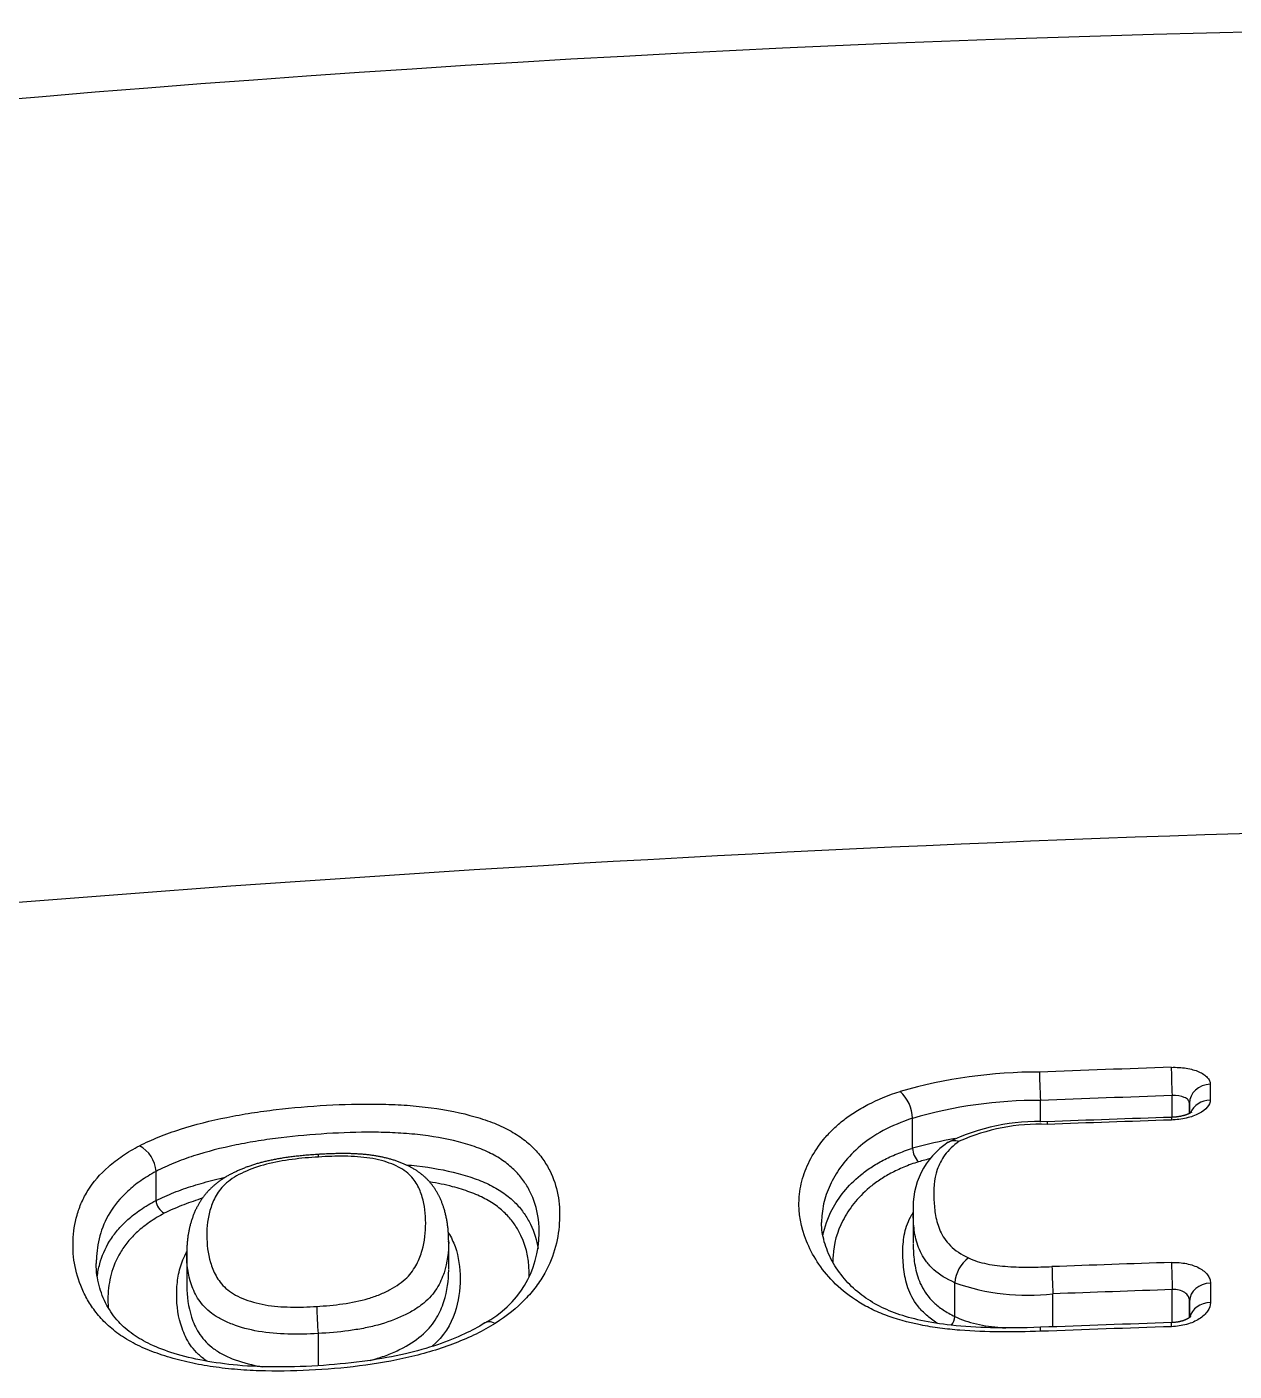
# Model space of a CAD drawing. Header units: millimetres. Extents: x 976 to 9349, y -1578 to 2211.
# Drawn here: x 2936.895 to 2937.453, y 987.063 to 987.685 of the extents above; entities that cross this region are included whole.
import ezdxf

# ---------------------------------------------------------------- set-up
doc = ezdxf.new("R2010")
doc.units = ezdxf.units.MM
doc.layers.add('Wbudowane', color=175, linetype='Continuous')

# ---------------------------------------------------------------- blocks, each defined once
blk = doc.blocks.new('Z$W@#21058')
for p, q in [((19.39508, 143.31464), (19.39509, 143.30731)), ((19.3165, 143.29715), (19.3165, 143.30717)), ((19.37743, 143.29932), (19.37743, 143.30934)), ((19.38543, 143.3058), (19.38543, 143.30108)), ((19.38544, 143.30108), (19.38543, 143.3058)), ((19.25733, 143.29885), (19.25733, 143.29887)), ((19.25733, 143.28498), (19.25733, 143.29885)), ((19.25733, 143.28497), (19.25733, 143.28498)), ((18.90739, 143.2743), (18.90739, 143.27428)), ((18.90739, 143.26083), (18.90739, 143.27428)), ((18.90739, 143.26082), (18.90739, 143.26083)), ((19.25764, 143.25539), (19.25764, 143.2411)), ((19.04277, 143.22894), (19.04277, 143.24178)), ((18.92158, 143.23624), (18.92158, 143.22156)), ((19.27693, 143.22277), (19.27693, 143.22279)), ((19.27693, 143.20721), (19.27693, 143.22277)), ((19.37752, 143.20434), (19.37752, 143.21959)), ((19.39518, 143.2226), (19.39519, 143.21366)), ((19.32227, 143.20239), (19.32227, 143.21766)), ((19.38553, 143.21431), (19.38553, 143.20672)), ((19.38554, 143.20673), (19.38553, 143.21431)), ((19.27693, 143.2072), (19.27693, 143.20721)), ((18.98236, 143.19928), (18.98236, 143.1844))]:
    blk.add_line(p, q)
for centre, radius, start, end in [((19.62335, 134.6477), 9.15614, 88.519276, 108.162448), ((19.78609, 131.71162), 11.725, 89.638845, 99.720501), ((19.31562, 143.08748), 0.23279, 89.88638, 105.93763), ((19.85213, 129.11542), 14.21497, 91.915233, 92.161136), ((19.23901, 143.29809), 0.01834, 2.44515, 46.20136), ((19.31569, 143.09843), 0.20874, 89.77684, 106.23535), ((19.85229, 129.12151), 14.19578, 91.916942, 92.162987), ((19.82046, 129.89883), 13.40781, 91.894888, 92.140754), ((19.31532, 143.20257), 0.09481, 87.40413, 115.86525), ((19.3159, 143.20588), 0.09024, 87.66019, 114.1614), ((19.8537, 128.94273), 14.36325, 91.901584, 92.131111), ((19.31561, 143.07581), 0.21713, 100.22405, 105.56834), ((19.29385, 143.25755), 0.03627, 123.61576, 183.43006), ((18.8926, 143.27316), 0.01484, 4.40653, 61.23445), ((19.26666, 143.28544), 0.00934, 182.93183, 225.76422), ((19.31565, 143.08139), 0.20502, 104.06829, 105.70762), ((18.91489, 143.26147), 0.00753, 184.93582, 240.76377), ((19.03721, 143.2461), 0.04747, 297.99423, 359.57629), ((19.29233, 143.22176), 0.01544, 125.82367, 176.16822), ((19.85652, 128.73955), 14.50055, 91.894427, 92.113056), ((19.31061, 143.31788), 0.1009, 250.50102, 276.63574), ((19.85651, 128.73468), 14.49283, 91.893945, 92.112526), ((19.25837, 143.22027), 0.2768, 181.74612, 184.34819), ((19.26919, 143.20777), 0.00777, 323.31053, 355.83052), ((19.8582, 128.74153), 14.46892, 91.905132, 92.145463), ((19.83656, 129.34391), 13.86802, 91.898129, 92.148858)]:
    blk.add_arc(centre, radius, start, end)
for centre, major_axis, ratio, start_param, end_param in [((19.3165, 143.3114), (0.00038, -0.00999), 0.016997, 3.619211, 5.148412), ((19.37742, 143.31357), (0.00033, -0.00999), 0.014996, 3.619692, 5.14848), ((19.39543, 143.3058), (-0.01, -0.00001), 0.88407, 4.746456, 6.282127), ((19.39544, 143.29851), (-0.01, -0.00001), 0.880721, 4.746378, 5.950427), ((19.37745, 143.28931), (0.00033, -0.00999), 0.014881, 3.141531, 3.643405), ((19.31999, 143.28729), (0.00037, -0.00999), 0.01675, 3.141719, 3.643061), ((19.37752, 143.22382), (-0.00033, 0.00999), 0.014809, 0.580172, 2.006894), ((19.32226, 143.22189), (-0.00037, 0.00999), 0.016586, 0.580201, 2.006834), ((19.39553, 143.21432), (-0.01, -0.00001), 0.8286, 4.745972, 6.282302), ((19.39554, 143.20545), (-0.01, -0.00001), 0.821603, 4.745971, 6.110595)]:
    blk.add_ellipse(centre, major_axis=major_axis, ratio=ratio, start_param=start_param, end_param=end_param)
for points, knots in [([(19.37706, 143.32244), (19.37944, 143.32252), (19.38181, 143.32238), (19.38614, 143.32169), (19.38815, 143.32113), (19.39064, 143.32005), (19.3914, 143.31964), (19.39271, 143.31877), (19.39326, 143.31831), (19.39416, 143.31732), (19.39451, 143.3168), (19.39496, 143.31574), (19.39508, 143.3152), (19.39508, 143.31464)], [0, 0, 0, 0, 0.25, 0.25, 0.5, 0.5, 0.625, 0.625, 0.75, 0.75, 0.875, 0.875, 1, 1, 1, 1]), ([(18.89974, 143.28617), (18.9026, 143.28762), (18.90562, 143.28898), (18.91196, 143.29153), (18.91528, 143.29272), (18.92548, 143.29599), (18.93265, 143.2978), (18.94386, 143.30005), (18.94767, 143.30073), (18.95528, 143.30192), (18.95911, 143.30244), (18.97064, 143.3038), (18.97839, 143.30445), (18.994, 143.30533), (19.00175, 143.30555), (19.01321, 143.30541), (19.01701, 143.30528), (19.02453, 143.30483), (19.02829, 143.3045), (19.03926, 143.30321), (19.04617, 143.30195), (19.05586, 143.29938), (19.05893, 143.29842), (19.06467, 143.2963), (19.06735, 143.29513), (19.07229, 143.29258), (19.07457, 143.29118), (19.07865, 143.28821), (19.08045, 143.28666), (19.08366, 143.28342), (19.08506, 143.28174), (19.08753, 143.27827), (19.0886, 143.27647), (19.09316, 143.26741), (19.0944, 143.25977), (19.09386, 143.24778), (19.09329, 143.24367), (19.09111, 143.23546), (19.08951, 143.23134), (19.08605, 143.22516), (19.08472, 143.22308), (19.08166, 143.21899), (19.07996, 143.21699), (19.07426, 143.21112), (19.06969, 143.2074), (19.06421, 143.20393)], [0, 0, 0, 0, 0.03125, 0.03125, 0.0625, 0.0625, 0.125, 0.125, 0.15625, 0.15625, 0.1875, 0.1875, 0.25, 0.25, 0.3125, 0.3125, 0.34375, 0.34375, 0.375, 0.375, 0.4375, 0.4375, 0.46875, 0.46875, 0.5, 0.5, 0.53125, 0.53125, 0.5625, 0.5625, 0.59375, 0.59375, 0.625, 0.625, 0.75, 0.75, 0.8125, 0.8125, 0.875, 0.875, 0.90625, 0.90625, 0.9375, 0.9375, 1, 1, 1, 1]), ([(19.31654, 143.20031), (19.31024, 143.20007), (19.30396, 143.19995), (19.2915, 143.20007), (19.28531, 143.20031), (19.27612, 143.20107), (19.27307, 143.20138), (19.26701, 143.20219), (19.26398, 143.20268), (19.25519, 143.20441), (19.24966, 143.20592), (19.24201, 143.20886), (19.23957, 143.20996), (19.23505, 143.21229), (19.23294, 143.21353), (19.22702, 143.21744), (19.22358, 143.22033), (19.21775, 143.22628), (19.21533, 143.22935), (19.21125, 143.23563), (19.20959, 143.23886), (19.20568, 143.24853), (19.20451, 143.25496), (19.20502, 143.26461), (19.20557, 143.26784), (19.20742, 143.27416), (19.20871, 143.27726), (19.21197, 143.28333), (19.21394, 143.28631), (19.21756, 143.29069), (19.21889, 143.29214), (19.22178, 143.29498), (19.22334, 143.29636), (19.2267, 143.29904), (19.22851, 143.30034), (19.23241, 143.30286), (19.23451, 143.30408), (19.24123, 143.30755), (19.24619, 143.30959), (19.2517, 143.31132)], [0, 0, 0, 0, 0.0625, 0.0625, 0.125, 0.125, 0.15625, 0.15625, 0.1875, 0.1875, 0.25, 0.25, 0.28125, 0.28125, 0.3125, 0.3125, 0.375, 0.375, 0.4375, 0.4375, 0.5, 0.5, 0.625, 0.625, 0.6875, 0.6875, 0.75, 0.75, 0.8125, 0.8125, 0.84375, 0.84375, 0.875, 0.875, 0.90625, 0.90625, 0.9375, 0.9375, 1, 1, 1, 1]), ([(19.39509, 143.30731), (19.39509, 143.30618), (19.39462, 143.30504), (19.39283, 143.30291), (19.39149, 143.3019), (19.389, 143.30062), (19.38808, 143.30022), (19.38612, 143.29952), (19.38509, 143.29922), (19.3829, 143.29871), (19.38176, 143.29851), (19.37945, 143.29821), (19.37828, 143.29811), (19.37709, 143.29807)], [0, 0, 0, 0, 0.25, 0.25, 0.5, 0.5, 0.625, 0.625, 0.75, 0.75, 0.875, 0.875, 1, 1, 1, 1]), ([(19.38543, 143.3058), (19.38543, 143.30635), (19.38522, 143.30688), (19.38442, 143.30782), (19.38383, 143.30824), (19.38161, 143.30921), (19.37954, 143.3095), (19.37743, 143.30934)], [0, 0, 0, 0, 0.25, 0.25, 0.5, 0.5, 1, 1, 1, 1]), ([(19.38652, 143.30173), (19.38652, 143.30173), (19.38652, 143.30173), (19.3865, 143.30172), (19.38648, 143.3017), (19.38644, 143.30167), (19.38638, 143.30162), (19.38631, 143.30157), (19.38622, 143.30151), (19.38612, 143.30145), (19.386, 143.30137), (19.38586, 143.3013), (19.3857, 143.30121), (19.38554, 143.30113), (19.38537, 143.30104), (19.38518, 143.30096), (19.38497, 143.30086), (19.38474, 143.30077), (19.3845, 143.30067), (19.38423, 143.30057), (19.38395, 143.30047), (19.38365, 143.30037), (19.38335, 143.30028), (19.38304, 143.30019), (19.38272, 143.3001), (19.38239, 143.30002), (19.38203, 143.29993), (19.38167, 143.29985), (19.38129, 143.29977), (19.3809, 143.2997), (19.3805, 143.29963), (19.38009, 143.29957), (19.37968, 143.29951), (19.37927, 143.29946), (19.37886, 143.29942), (19.37844, 143.29938), (19.37801, 143.29935), (19.37758, 143.29933), (19.37727, 143.29931), (19.37713, 143.29931), (19.37712, 143.29931)], [0, 0, 0, 0, 0.021246, 0.044711, 0.068131, 0.091766, 0.115658, 0.139842, 0.164344, 0.189182, 0.214362, 0.239882, 0.265729, 0.291851, 0.315001, 0.339526, 0.364874, 0.391013, 0.417879, 0.445388, 0.473438, 0.501908, 0.530662, 0.556401, 0.583767, 0.611594, 0.640115, 0.669204, 0.698726, 0.728536, 0.75848, 0.788379, 0.818346, 0.847285, 0.877155, 0.907233, 0.937447, 0.967722, 0.99797, 1, 1, 1, 1]), ([(19.25733, 143.29887), (19.25231, 143.29725), (19.24781, 143.29533), (19.23973, 143.29097), (19.23627, 143.2886), (19.23027, 143.2836), (19.22771, 143.28093), (19.22342, 143.27554), (19.22167, 143.27279), (19.21877, 143.2672), (19.21762, 143.26435), (19.21597, 143.25853), (19.21548, 143.25556), (19.2153, 143.25195), (19.21528, 143.2513), (19.21528, 143.25065)], [0, 0, 0, 0, 0.1608, 0.1608, 0.321601, 0.321601, 0.482401, 0.482401, 0.643201, 0.643201, 0.804001, 0.804001, 0.964802, 0.964802, 1, 1, 1, 1]), ([(19.08468, 143.24582), (19.08468, 143.25228), (19.0835, 143.2585), (19.07983, 143.26611), (19.07889, 143.26777), (19.07669, 143.27098), (19.07544, 143.27254), (19.07258, 143.27555), (19.07098, 143.27699), (19.06731, 143.27974), (19.06525, 143.28104), (19.06076, 143.28339), (19.05831, 143.28445), (19.05305, 143.28637), (19.05023, 143.28723), (19.04135, 143.28952), (19.03501, 143.29062), (19.02494, 143.2917), (19.02151, 143.29196), (19.01463, 143.29231), (19.01116, 143.29239), (19.00068, 143.29244), (18.99359, 143.2922), (18.97935, 143.29134), (18.97227, 143.29072), (18.96174, 143.28944), (18.95825, 143.28896), (18.95129, 143.28785), (18.94782, 143.28723), (18.93755, 143.28513), (18.93098, 143.28346), (18.92164, 143.28042), (18.9186, 143.27931), (18.91278, 143.27693), (18.91001, 143.27566), (18.90739, 143.2743)], [0, 0, 0, 0, 0.150585, 0.150585, 0.193055, 0.193055, 0.235526, 0.235526, 0.277997, 0.277997, 0.320468, 0.320468, 0.362938, 0.362938, 0.405409, 0.405409, 0.490351, 0.490351, 0.532822, 0.532822, 0.575292, 0.575292, 0.660234, 0.660234, 0.745175, 0.745175, 0.787646, 0.787646, 0.830117, 0.830117, 0.915058, 0.915058, 0.957529, 0.957529, 1, 1, 1, 1]), ([(19.27896, 143.28822), (19.27758, 143.28724), (19.27634, 143.28622), (19.27414, 143.28411), (19.27317, 143.28301), (19.27069, 143.27969), (19.26958, 143.27743), (19.26725, 143.27055), (19.26705, 143.2658), (19.26738, 143.25864), (19.26759, 143.25625), (19.26847, 143.25147), (19.26914, 143.24906), (19.27127, 143.24435), (19.27273, 143.24206), (19.27703, 143.23775), (19.27979, 143.23585), (19.2833, 143.23428)], [0, 0, 0, 0, 0.0625, 0.0625, 0.125, 0.125, 0.25, 0.25, 0.5, 0.5, 0.625, 0.625, 0.75, 0.75, 0.875, 0.875, 1, 1, 1, 1]), ([(19.27396, 143.28788), (19.27455, 143.28825), (19.27523, 143.28849), (19.27689, 143.2887), (19.27793, 143.28857), (19.27896, 143.28822)], [0, 0, 0, 0, 0.439291, 0.439291, 1, 1, 1, 1]), ([(19.06421, 143.20393), (19.05868, 143.20047), (19.05253, 143.19745), (19.04244, 143.19353), (19.03891, 143.19232), (19.03173, 143.19015), (19.02808, 143.18918), (19.01697, 143.18659), (19.00935, 143.18528), (18.99378, 143.1833), (18.98603, 143.18266), (18.97056, 143.1819), (18.96285, 143.18178), (18.95134, 143.18217), (18.94751, 143.1824), (18.93987, 143.18308), (18.93612, 143.18353), (18.92878, 143.18466), (18.9252, 143.18534), (18.9182, 143.18694), (18.91477, 143.18786), (18.90819, 143.18995), (18.90505, 143.19112), (18.89913, 143.19369), (18.89633, 143.19512), (18.89123, 143.1982), (18.88893, 143.19986), (18.88482, 143.2033), (18.88301, 143.20509), (18.87976, 143.2088), (18.87832, 143.21072), (18.87582, 143.21459), (18.87475, 143.21654), (18.87012, 143.22633), (18.86872, 143.23428), (18.86917, 143.24626), (18.86973, 143.25021), (18.87141, 143.25608), (18.87211, 143.25804), (18.87382, 143.26188), (18.87483, 143.26378), (18.87837, 143.26938), (18.88142, 143.273), (18.88737, 143.27823), (18.88956, 143.27992), (18.89434, 143.28315), (18.89693, 143.28469), (18.89974, 143.28617)], [0, 0, 0, 0, 0.0625, 0.0625, 0.09375, 0.09375, 0.125, 0.125, 0.1875, 0.1875, 0.25, 0.25, 0.3125, 0.3125, 0.34375, 0.34375, 0.375, 0.375, 0.40625, 0.40625, 0.4375, 0.4375, 0.46875, 0.46875, 0.5, 0.5, 0.53125, 0.53125, 0.5625, 0.5625, 0.59375, 0.59375, 0.625, 0.625, 0.75, 0.75, 0.8125, 0.8125, 0.84375, 0.84375, 0.875, 0.875, 0.9375, 0.9375, 0.96875, 0.96875, 1, 1, 1, 1]), ([(18.98263, 143.28217), (18.98263, 143.28217), (18.98217, 143.28215), (18.98113, 143.28208), (18.97966, 143.28198), (18.97818, 143.28186), (18.97676, 143.28175), (18.9754, 143.28162), (18.97408, 143.28149), (18.9728, 143.28136), (18.97156, 143.28122), (18.97035, 143.28107), (18.96916, 143.28092), (18.968, 143.28076), (18.96686, 143.28059), (18.96575, 143.28042), (18.96467, 143.28025), (18.96362, 143.28006), (18.96259, 143.27987), (18.96158, 143.27968), (18.96058, 143.27947), (18.95961, 143.27926), (18.95866, 143.27905), (18.95773, 143.27883), (18.95683, 143.2786), (18.95594, 143.27837), (18.95506, 143.27813), (18.95419, 143.27788), (18.95333, 143.27762), (18.95246, 143.27735), (18.95161, 143.27707), (18.95076, 143.27678), (18.94993, 143.27649), (18.9491, 143.27618), (18.94827, 143.27587), (18.94744, 143.27554), (18.94662, 143.2752), (18.94581, 143.27486), (18.94502, 143.27451), (18.94423, 143.27414), (18.94346, 143.27377), (18.9427, 143.27339), (18.94197, 143.27301), (18.94125, 143.27263), (18.94054, 143.27223), (18.93983, 143.27182), (18.93912, 143.27139), (18.93843, 143.27096), (18.93775, 143.27051), (18.93708, 143.27005), (18.93643, 143.26959), (18.9358, 143.26911), (18.93524, 143.26867), (18.93476, 143.26828), (18.9343, 143.26789), (18.93381, 143.26746), (18.93328, 143.26698), (18.93277, 143.26649), (18.93227, 143.26599), (18.93178, 143.26549), (18.9313, 143.26498), (18.93084, 143.26445), (18.93039, 143.26393), (18.92996, 143.26339), (18.92953, 143.26284), (18.92911, 143.26228), (18.9287, 143.2617), (18.9283, 143.26112), (18.92792, 143.26052), (18.92754, 143.25992), (18.92718, 143.25931), (18.92683, 143.2587), (18.92649, 143.25807), (18.92619, 143.25749), (18.92593, 143.25696), (18.92567, 143.25641), (18.92538, 143.25577), (18.92506, 143.25504), (18.92476, 143.2543), (18.92448, 143.25355), (18.9242, 143.2528), (18.92394, 143.25203), (18.9237, 143.25126), (18.92346, 143.25048), (18.92324, 143.24968), (18.92303, 143.24888), (18.92284, 143.24806), (18.92266, 143.24723), (18.9225, 143.24643), (18.92235, 143.24564), (18.92222, 143.24484), (18.92209, 143.24399), (18.92197, 143.24309), (18.92187, 143.24218), (18.92178, 143.24125), (18.92171, 143.24032), (18.92166, 143.23937), (18.92161, 143.2384), (18.92159, 143.23743), (18.92158, 143.23669), (18.92158, 143.23631), (18.92158, 143.23624)], [0, 0, 0, 0, 0.000078, 0.013454, 0.027676, 0.041254, 0.05428, 0.066843, 0.079012, 0.09084, 0.10237, 0.113638, 0.124673, 0.135501, 0.146171, 0.156572, 0.16669, 0.176645, 0.186443, 0.196089, 0.205587, 0.214944, 0.224166, 0.233273, 0.242032, 0.250786, 0.259545, 0.268311, 0.277088, 0.285878, 0.294684, 0.30351, 0.312355, 0.320968, 0.330018, 0.339044, 0.34805, 0.357039, 0.366014, 0.374981, 0.383941, 0.392898, 0.401871, 0.410213, 0.419064, 0.42797, 0.436918, 0.445897, 0.454889, 0.463874, 0.472829, 0.481734, 0.490564, 0.496803, 0.502939, 0.511222, 0.519519, 0.527838, 0.536186, 0.544566, 0.552984, 0.561445, 0.569955, 0.578522, 0.58716, 0.596108, 0.605072, 0.614122, 0.623263, 0.632501, 0.641844, 0.651299, 0.660874, 0.670576, 0.67795, 0.685199, 0.696303, 0.707489, 0.718792, 0.730221, 0.741787, 0.7535, 0.765369, 0.777408, 0.789629, 0.802046, 0.814675, 0.82753, 0.840631, 0.852272, 0.864005, 0.877851, 0.891858, 0.906064, 0.920489, 0.935156, 0.950088, 0.965314, 0.980864, 0.996771, 1, 1, 1, 1]), ([(18.98257, 143.28096), (18.97847, 143.28071), (18.97438, 143.28036), (18.96629, 143.27932), (18.96225, 143.27861), (18.95472, 143.27666), (18.95114, 143.2754), (18.94646, 143.27322), (18.945, 143.27244), (18.94231, 143.27077), (18.94109, 143.26988), (18.93794, 143.26713), (18.9364, 143.26516), (18.93405, 143.26115), (18.93322, 143.25911), (18.93194, 143.255), (18.93151, 143.25293), (18.93097, 143.2488), (18.93086, 143.24674), (18.93088, 143.24053), (18.93135, 143.23637), (18.93321, 143.23012), (18.93401, 143.22803), (18.93569, 143.22499), (18.93633, 143.22399), (18.93784, 143.22205), (18.93872, 143.2211), (18.94179, 143.21838), (18.9444, 143.21683), (18.95061, 143.21422), (18.95406, 143.21322), (18.96166, 143.21188), (18.96561, 143.2116), (18.97358, 143.21145), (18.97762, 143.21158), (18.98169, 143.21183)], [0, 0, 0, 0, 0.0625, 0.0625, 0.125, 0.125, 0.1875, 0.1875, 0.21875, 0.21875, 0.25, 0.25, 0.3125, 0.3125, 0.375, 0.375, 0.4375, 0.4375, 0.5, 0.5, 0.625, 0.625, 0.6875, 0.6875, 0.71875, 0.71875, 0.75, 0.75, 0.8125, 0.8125, 0.875, 0.875, 0.9375, 0.9375, 1, 1, 1, 1]), ([(18.98169, 143.21183), (18.98577, 143.21208), (18.98983, 143.21244), (18.99785, 143.21358), (19.00184, 143.21437), (19.00738, 143.21603), (19.00918, 143.21666), (19.01261, 143.21806), (19.01582, 143.21957), (19.01862, 143.2213), (19.0212, 143.22315), (19.02237, 143.22413), (19.02539, 143.22714), (19.02684, 143.22925), (19.02909, 143.23354), (19.02987, 143.23567), (19.03169, 143.24202), (19.03214, 143.24621), (19.03214, 143.25449), (19.03169, 143.25854), (19.02995, 143.26439), (19.02922, 143.26631), (19.02763, 143.26912), (19.02702, 143.27004), (19.02558, 143.27183), (19.02476, 143.27269), (19.02284, 143.27432), (19.02172, 143.2751), (19.01923, 143.27652), (19.01787, 143.27717), (19.01492, 143.27834), (19.01332, 143.27886), (19.00994, 143.27976), (19.00818, 143.28014), (19.0045, 143.28072), (19.00257, 143.28093), (18.99864, 143.28121), (18.99665, 143.28128), (18.99067, 143.28135), (18.98663, 143.28121), (18.98257, 143.28096)], [0, 0, 0, 0, 0.0625, 0.0625, 0.125, 0.125, 0.15625, 0.15625, 0.1875, 0.21875, 0.21875, 0.25, 0.25, 0.3125, 0.3125, 0.375, 0.375, 0.5, 0.5, 0.625, 0.625, 0.6875, 0.6875, 0.71875, 0.71875, 0.75, 0.75, 0.78125, 0.78125, 0.8125, 0.8125, 0.84375, 0.84375, 0.875, 0.875, 0.90625, 0.90625, 0.9375, 0.9375, 1, 1, 1, 1]), ([(18.98257, 143.28096), (18.98257, 143.28161), (18.98258, 143.28201), (18.98262, 143.28216), (18.98262, 143.28217), (18.98263, 143.28217)], [0, 0, 0, 0, 0.821235, 0.821235, 1, 1, 1, 1]), ([(19.04276, 143.24178), (19.04276, 143.24192), (19.04277, 143.24237), (19.04275, 143.24322), (19.04272, 143.24426), (19.04267, 143.24531), (19.0426, 143.24633), (19.04252, 143.24733), (19.04242, 143.24832), (19.0423, 143.24928), (19.04217, 143.25023), (19.04202, 143.25116), (19.04186, 143.25208), (19.04168, 143.25299), (19.04148, 143.25388), (19.04127, 143.25476), (19.04104, 143.25564), (19.04079, 143.2565), (19.04055, 143.25731), (19.04031, 143.25804), (19.04007, 143.25874), (19.03981, 143.25944), (19.03954, 143.26015), (19.03925, 143.26085), (19.03895, 143.26155), (19.03865, 143.2622), (19.03836, 143.2628), (19.03807, 143.26338), (19.03776, 143.26396), (19.03742, 143.26457), (19.03706, 143.26518), (19.03669, 143.26578), (19.03631, 143.26637), (19.03591, 143.26694), (19.0355, 143.26751), (19.03509, 143.26806), (19.03465, 143.2686), (19.03421, 143.26913), (19.03376, 143.26965), (19.0333, 143.27015), (19.03283, 143.27064), (19.03234, 143.27112), (19.03184, 143.27159), (19.03133, 143.27205), (19.03081, 143.2725), (19.03027, 143.27294), (19.02972, 143.27337), (19.02915, 143.27379), (19.02858, 143.2742), (19.02798, 143.2746), (19.02736, 143.275), (19.02672, 143.27539), (19.02606, 143.27578), (19.02539, 143.27615), (19.0247, 143.27652), (19.02399, 143.27687), (19.02328, 143.27721), (19.02255, 143.27755), (19.02182, 143.27786), (19.02107, 143.27817), (19.02031, 143.27847), (19.01954, 143.27876), (19.01876, 143.27904), (19.01797, 143.27931), (19.01718, 143.27956), (19.01638, 143.2798), (19.01558, 143.28003), (19.01477, 143.28025), (19.01396, 143.28046), (19.01316, 143.28065), (19.01235, 143.28084), (19.01153, 143.28101), (19.0107, 143.28118), (19.00986, 143.28133), (19.00901, 143.28147), (19.00816, 143.28161), (19.0073, 143.28173), (19.00643, 143.28185), (19.00555, 143.28196), (19.00466, 143.28205), (19.00376, 143.28214), (19.00283, 143.28222), (19.00187, 143.28229), (19.0009, 143.28235), (18.99991, 143.28241), (18.9989, 143.28245), (18.99787, 143.28249), (18.99682, 143.28252), (18.99574, 143.28254), (18.99464, 143.28255), (18.99351, 143.28255), (18.99236, 143.28254), (18.99118, 143.28253), (18.98998, 143.2825), (18.98875, 143.28247), (18.98749, 143.28242), (18.9862, 143.28237), (18.98487, 143.2823), (18.98365, 143.28224), (18.98295, 143.28219), (18.98263, 143.28217)], [0, 0, 0, 0, 0.006102, 0.022907, 0.039955, 0.056595, 0.072854, 0.088758, 0.104333, 0.119602, 0.134587, 0.149305, 0.163776, 0.178009, 0.192181, 0.206178, 0.220026, 0.233736, 0.247321, 0.258473, 0.269195, 0.28061, 0.291828, 0.302854, 0.313704, 0.324392, 0.333481, 0.342182, 0.351313, 0.361089, 0.370707, 0.380172, 0.389496, 0.398687, 0.407757, 0.416715, 0.425564, 0.434416, 0.442981, 0.45148, 0.459923, 0.468318, 0.476674, 0.484996, 0.493293, 0.501571, 0.509837, 0.518095, 0.526345, 0.534532, 0.543137, 0.551819, 0.560567, 0.569367, 0.578206, 0.58707, 0.595947, 0.604822, 0.613687, 0.622352, 0.631303, 0.640228, 0.649117, 0.657962, 0.666754, 0.675489, 0.68416, 0.692763, 0.701294, 0.709758, 0.717986, 0.72644, 0.734891, 0.743344, 0.7518, 0.760265, 0.768742, 0.777236, 0.785752, 0.794281, 0.802916, 0.811876, 0.820955, 0.830165, 0.839516, 0.849018, 0.858681, 0.868517, 0.87854, 0.888768, 0.899335, 0.910022, 0.920911, 0.932022, 0.943377, 0.955005, 0.966938, 0.979212, 0.991875, 1, 1, 1, 1]), ([(19.2159, 143.24442), (19.21666, 143.2486), (19.21812, 143.2527), (19.22169, 143.25951), (19.22347, 143.26226), (19.22778, 143.26758), (19.2303, 143.27015), (19.23481, 143.27383), (19.23644, 143.27503), (19.23994, 143.27733), (19.24367, 143.27952), (19.24791, 143.28149), (19.25243, 143.28333), (19.25483, 143.28419), (19.25733, 143.28497)], [0, 0, 0, 0, 0.266295, 0.266295, 0.449721, 0.449721, 0.633147, 0.633147, 0.724861, 0.724861, 0.816574, 0.908287, 0.908287, 1, 1, 1, 1]), ([(18.90739, 143.27428), (18.90483, 143.2729), (18.90247, 143.27145), (18.89814, 143.26842), (18.89615, 143.26684), (18.8908, 143.26196), (18.88808, 143.25859), (18.88387, 143.25166), (18.88238, 143.24807), (18.88041, 143.24084), (18.87991, 143.2372), (18.87976, 143.23289), (18.87975, 143.23226), (18.87974, 143.23163)], [0, 0, 0, 0, 0.11983, 0.11983, 0.23966, 0.23966, 0.47932, 0.47932, 0.71898, 0.71898, 0.95864, 0.95864, 1, 1, 1, 1]), ([(19.02295, 143.27737), (19.02468, 143.27722), (19.0264, 143.27705), (19.03484, 143.27608), (19.04119, 143.27493), (19.05007, 143.27258), (19.05291, 143.2717), (19.05818, 143.26975), (19.06063, 143.26868), (19.06512, 143.26634), (19.06715, 143.26506), (19.07086, 143.26231), (19.07248, 143.26088), (19.07535, 143.25789), (19.07661, 143.25635), (19.07881, 143.25317), (19.07977, 143.25153), (19.08239, 143.24619), (19.08353, 143.24242), (19.08413, 143.23856)], [0, 0, 0, 0, 0.047379, 0.047379, 0.233983, 0.233983, 0.327285, 0.327285, 0.420587, 0.420587, 0.513889, 0.513889, 0.607191, 0.607191, 0.700493, 0.700493, 0.793795, 0.793795, 1, 1, 1, 1]), ([(19.26014, 143.27876), (19.25776, 143.27801), (19.25548, 143.27718), (19.25119, 143.27539), (19.24718, 143.27348), (19.24366, 143.27136), (19.24037, 143.26914), (19.23883, 143.26798), (19.2346, 143.26444), (19.23224, 143.26197), (19.2282, 143.25686), (19.22653, 143.25422), (19.22242, 143.24626), (19.22086, 143.24083), (19.22052, 143.23422), (19.22051, 143.23321), (19.22054, 143.23219)], [0, 0, 0, 0, 0.078594, 0.078594, 0.157187, 0.235781, 0.235781, 0.314374, 0.314374, 0.471561, 0.471561, 0.628748, 0.628748, 0.943122, 0.943122, 1, 1, 1, 1]), ([(18.90739, 143.26082), (18.91002, 143.26214), (18.9128, 143.26337), (18.91857, 143.26565), (18.92457, 143.26776), (18.93098, 143.26955), (18.93597, 143.27078), (18.93768, 143.27118), (18.93941, 143.27156)], [0, 0, 0, 0, 0.2849208, 0.2849208, 0.5698417, 0.8547625, 0.8547625, 1, 1, 1, 1]), ([(19.07995, 143.22536), (19.08016, 143.23207), (19.07913, 143.23854), (19.07541, 143.24631), (19.07452, 143.24789), (19.07245, 143.25094), (19.07128, 143.25242), (19.06859, 143.25529), (19.06707, 143.25667), (19.06359, 143.25931), (19.06166, 143.26054), (19.0574, 143.26278), (19.05508, 143.2638), (19.05006, 143.26566), (19.04735, 143.2665), (19.04115, 143.26811), (19.03761, 143.26885), (19.03393, 143.26946)], [0, 0, 0, 0, 0.3503912, 0.3503912, 0.4406171, 0.4406171, 0.530843, 0.530843, 0.6210689, 0.6210689, 0.7112948, 0.7112948, 0.8015207, 0.8015207, 0.8917466, 0.8917466, 1, 1, 1, 1]), ([(18.9288, 143.26184), (18.92847, 143.26174), (18.92515, 143.26071), (18.92195, 143.25958), (18.9164, 143.25737), (18.91372, 143.25617), (18.91121, 143.2549)], [0, 0, 0, 0, 0.052194, 0.526097, 0.526097, 1, 1, 1, 1]), ([(18.88017, 143.22558), (18.88044, 143.22758), (18.88083, 143.22957), (18.88234, 143.23508), (18.88379, 143.23858), (18.88697, 143.24376), (18.8882, 143.24548), (18.891, 143.2488), (18.89257, 143.25042), (18.89611, 143.25357), (18.89807, 143.2551), (18.90243, 143.25807), (18.90482, 143.25949), (18.90739, 143.26083)], [0, 0, 0, 0, 0.156201, 0.156201, 0.437467, 0.437467, 0.578101, 0.578101, 0.718734, 0.718734, 0.859367, 0.859367, 1, 1, 1, 1]), ([(18.91121, 143.2549), (18.90876, 143.25361), (18.90649, 143.25223), (18.90236, 143.24937), (18.9005, 143.2479), (18.89716, 143.24486), (18.89568, 143.2433), (18.89304, 143.24009), (18.89189, 143.23844), (18.88891, 143.23347), (18.88755, 143.23012), (18.88573, 143.22333), (18.88527, 143.21988), (18.88509, 143.2147), (18.88512, 143.21299), (18.88524, 143.21129)], [0, 0, 0, 0, 0.111354, 0.111354, 0.222708, 0.222708, 0.334062, 0.334062, 0.445416, 0.445416, 0.668124, 0.668124, 0.890832, 0.890832, 1, 1, 1, 1]), ([(19.31657, 143.20218), (19.30804, 143.20186), (19.29547, 143.2017), (19.27602, 143.20277), (19.26177, 143.20502), (19.24992, 143.20821), (19.24049, 143.2125), (19.23224, 143.21795), (19.22521, 143.22492), (19.21972, 143.23289), (19.21608, 143.24215), (19.2153, 143.24745), (19.21528, 143.25065)], [0, 0, 0, 0, 0.134657, 0.240756, 0.327552, 0.401745, 0.474065, 0.554591, 0.648462, 0.758055, 0.876826, 1, 1, 1, 1]), ([(19.2691, 143.20393), (19.26872, 143.20416), (19.26835, 143.20439), (19.26626, 143.20574), (19.26472, 143.20693), (19.26198, 143.20943), (19.26078, 143.21073), (19.2587, 143.21343), (19.25782, 143.21482), (19.2556, 143.21899), (19.25466, 143.22182), (19.25342, 143.22753), (19.25312, 143.2304), (19.25282, 143.23608), (19.25282, 143.23889), (19.25339, 143.24449), (19.25396, 143.24726), (19.25552, 143.2514), (19.25616, 143.25278), (19.25715, 143.25452), (19.25739, 143.25491), (19.25764, 143.2553)], [0, 0, 0, 0, 0.016519, 0.016519, 0.096523, 0.096523, 0.176528, 0.176528, 0.256532, 0.256532, 0.416541, 0.416541, 0.57655, 0.57655, 0.736559, 0.736559, 0.896569, 0.896569, 0.976573, 0.976573, 1, 1, 1, 1]), ([(19.27693, 143.22279), (19.27298, 143.22451), (19.26978, 143.22652), (19.26593, 143.22996), (19.26482, 143.23117), (19.26292, 143.23362), (19.26212, 143.23488), (19.26011, 143.23874), (19.25925, 143.2414), (19.25813, 143.24672), (19.25786, 143.2494), (19.25767, 143.25318), (19.25764, 143.25427), (19.25764, 143.25537)], [0, 0, 0, 0, 0.226708, 0.226708, 0.340062, 0.340062, 0.453416, 0.453416, 0.680124, 0.680124, 0.906832, 0.906832, 1, 1, 1, 1]), ([(19.04264, 143.24579), (19.04398, 143.24378), (19.04496, 143.24168), (19.04743, 143.23472), (19.04808, 143.22974), (19.04807, 143.21949), (19.0474, 143.2142), (19.04376, 143.20356), (19.04073, 143.19814), (19.03496, 143.19328), (19.03493, 143.19326), (19.03491, 143.19324)], [0, 0, 0, 0, 0.1285617, 0.1285617, 0.4186693, 0.4186693, 0.7087769, 0.7087769, 0.9988846, 0.9988846, 1, 1, 1, 1]), ([(18.93096, 143.18647), (18.93062, 143.1867), (18.93029, 143.18693), (18.92854, 143.18822), (18.92725, 143.18935), (18.92501, 143.19168), (18.92404, 143.19288), (18.92153, 143.19656), (18.92034, 143.19913), (18.91763, 143.20687), (18.91695, 143.21204), (18.91694, 143.21975), (18.9171, 143.22231), (18.9179, 143.22743), (18.91855, 143.22998), (18.91996, 143.23375), (18.9205, 143.235), (18.92129, 143.23651), (18.92144, 143.23678), (18.92159, 143.23704)], [0, 0, 0, 0, 0.016753, 0.016753, 0.091163, 0.091163, 0.165572, 0.165572, 0.314391, 0.314391, 0.612029, 0.612029, 0.760848, 0.760848, 0.909667, 0.909667, 0.984077, 0.984077, 1, 1, 1, 1]), ([(19.04277, 143.24178), (19.04277, 143.23704), (19.04219, 143.23225), (19.04021, 143.22622), (19.03975, 143.22501), (19.03866, 143.2226), (19.03802, 143.22139), (19.03578, 143.21781), (19.03385, 143.21552), (19.02998, 143.21232), (19.02852, 143.21128), (19.02538, 143.20934), (19.0237, 143.20843), (19.01833, 143.20586), (19.01425, 143.20436), (19.0078, 143.20262), (19.00559, 143.20212), (19.00106, 143.20125), (18.99873, 143.20088), (18.99177, 143.19994), (18.98708, 143.19955), (18.98236, 143.19928)], [0, 0, 0, 0, 0.249628, 0.249628, 0.312159, 0.312159, 0.37469, 0.37469, 0.499752, 0.499752, 0.562283, 0.562283, 0.624814, 0.624814, 0.749876, 0.749876, 0.812407, 0.812407, 0.874938, 0.874938, 1, 1, 1, 1]), ([(19.25764, 143.24085), (19.25765, 143.23981), (19.25768, 143.23876), (19.25787, 143.23502), (19.25814, 143.23229), (19.25926, 143.22685), (19.2601, 143.22414), (19.26277, 143.21879), (19.26464, 143.21612), (19.26844, 143.21249), (19.26987, 143.21133), (19.27313, 143.20915), (19.27495, 143.20812), (19.27693, 143.2072)], [0, 0, 0, 0, 0.088718, 0.088718, 0.316539, 0.316539, 0.544359, 0.544359, 0.77218, 0.77218, 0.88609, 0.88609, 1, 1, 1, 1]), ([(19.05952, 143.20419), (19.05626, 143.20217), (19.05008, 143.19886), (19.03733, 143.19373), (19.02235, 143.18962), (19.00447, 143.18631), (18.98457, 143.18433), (18.96432, 143.18355), (18.94561, 143.18429), (18.9295, 143.18647), (18.91589, 143.18978), (18.90477, 143.19399), (18.89608, 143.19894), (18.88929, 143.20513), (18.88404, 143.21256), (18.88048, 143.22206), (18.87976, 143.22783), (18.87974, 143.23163)], [0, 0, 0, 0, 0.049076, 0.106245, 0.168114, 0.237227, 0.315976, 0.398876, 0.470258, 0.534607, 0.594872, 0.649427, 0.700017, 0.757474, 0.828075, 0.909116, 1, 1, 1, 1]), ([(18.98236, 143.19928), (18.97765, 143.19901), (18.97297, 143.19889), (18.96375, 143.19915), (18.9592, 143.19953), (18.95039, 143.20105), (18.94637, 143.20215), (18.94086, 143.20425), (18.93913, 143.20503), (18.93596, 143.20669), (18.93451, 143.20758), (18.93191, 143.2095), (18.93076, 143.21053), (18.92875, 143.21265), (18.9279, 143.21375), (18.92566, 143.21711), (18.92461, 143.21947), (18.9222, 143.22659), (18.92159, 143.23135), (18.92158, 143.23615), (18.92158, 143.23619), (18.92158, 143.23624)], [0, 0, 0, 0, 0.124693, 0.124693, 0.249386, 0.249386, 0.374079, 0.374079, 0.436426, 0.436426, 0.498772, 0.498772, 0.561119, 0.561119, 0.623465, 0.623465, 0.748158, 0.748158, 0.997545, 0.997545, 1, 1, 1, 1]), ([(19.2833, 143.23428), (19.28576, 143.23305), (19.28862, 143.23216), (19.2949, 143.23089), (19.29818, 143.23052), (19.30484, 143.23007), (19.30824, 143.23), (19.31505, 143.23002), (19.31845, 143.23012), (19.32186, 143.23024)], [0, 0, 0, 0, 0.25, 0.25, 0.5, 0.5, 0.75, 0.75, 1, 1, 1, 1]), ([(19.37716, 143.23218), (19.37956, 143.23226), (19.38194, 143.23206), (19.38521, 143.23141), (19.38626, 143.23112), (19.38823, 143.23044), (19.38914, 143.23005), (19.39079, 143.22916), (19.39155, 143.22866), (19.39284, 143.2276), (19.39339, 143.22704), (19.39428, 143.22584), (19.39462, 143.22521), (19.39507, 143.22392), (19.39518, 143.22327), (19.39518, 143.2226)], [0, 0, 0, 0, 0.25, 0.25, 0.375, 0.375, 0.5, 0.5, 0.625, 0.625, 0.75, 0.75, 0.875, 0.875, 1, 1, 1, 1]), ([(19.00648, 143.18688), (19.00762, 143.18718), (19.00875, 143.18749), (19.01199, 143.1885), (19.01406, 143.18924), (19.01805, 143.19089), (19.01997, 143.19179), (19.02534, 143.19465), (19.02847, 143.19678), (19.0337, 143.20151), (19.03563, 143.20397), (19.0379, 143.20774), (19.03854, 143.20901), (19.03966, 143.21154), (19.04013, 143.2128), (19.04214, 143.21901), (19.04274, 143.22392), (19.04277, 143.22868)], [0, 0, 0, 0, 0.0414683, 0.0414683, 0.1216886, 0.1216886, 0.201909, 0.201909, 0.3623497, 0.3623497, 0.5227903, 0.5227903, 0.6030107, 0.6030107, 0.683231, 0.683231, 1, 1, 1, 1]), ([(18.92158, 143.22131), (18.9216, 143.21652), (18.92222, 143.2117), (18.92461, 143.20444), (18.92566, 143.202), (18.92789, 143.19848), (18.92874, 143.19733), (18.93074, 143.19508), (18.93189, 143.19398), (18.93449, 143.19193), (18.93593, 143.19098), (18.93909, 143.18921), (18.94082, 143.18839), (18.94633, 143.18616), (18.95036, 143.18502), (18.95543, 143.18413), (18.95609, 143.18402), (18.95676, 143.18392)], [0, 0, 0, 0, 0.322995, 0.322995, 0.486126, 0.486126, 0.567691, 0.567691, 0.649256, 0.649256, 0.730821, 0.730821, 0.812386, 0.812386, 0.975516, 0.975516, 1, 1, 1, 1]), ([(19.38553, 143.21431), (19.38553, 143.21507), (19.38534, 143.2158), (19.38457, 143.21716), (19.38399, 143.21777), (19.38253, 143.21876), (19.38163, 143.21914), (19.37968, 143.21959), (19.3786, 143.21967), (19.37752, 143.21959)], [0, 0, 0, 0, 0.25, 0.25, 0.5, 0.5, 0.75, 0.75, 1, 1, 1, 1]), ([(19.39519, 143.21366), (19.39519, 143.21229), (19.39473, 143.2109), (19.39296, 143.20832), (19.39164, 143.20709), (19.38916, 143.20553), (19.38824, 143.20504), (19.38629, 143.20419), (19.38525, 143.20383), (19.38306, 143.20321), (19.3819, 143.20296), (19.37958, 143.2026), (19.3784, 143.20249), (19.37719, 143.20245)], [0, 0, 0, 0, 0.25, 0.25, 0.5, 0.5, 0.625, 0.625, 0.75, 0.75, 0.875, 0.875, 1, 1, 1, 1]), ([(19.27693, 143.20721), (19.2784, 143.20647), (19.28, 143.2058), (19.28334, 143.20464), (19.28509, 143.20415), (19.29051, 143.20289), (19.29443, 143.20235), (19.29908, 143.20197), (19.2998, 143.20192), (19.30052, 143.20187)], [0, 0, 0, 0, 0.229046, 0.229046, 0.458092, 0.458092, 0.916185, 0.916185, 1, 1, 1, 1]), ([(19.38596, 143.20712), (19.38596, 143.20712), (19.38596, 143.20712), (19.38596, 143.20711), (19.38593, 143.20708), (19.38591, 143.20705), (19.38586, 143.20701), (19.38581, 143.20696), (19.38574, 143.20689), (19.38565, 143.20682), (19.38555, 143.20674), (19.38544, 143.20665), (19.3853, 143.20655), (19.38515, 143.20645), (19.385, 143.20635), (19.38483, 143.20625), (19.38466, 143.20615), (19.38446, 143.20605), (19.38425, 143.20594), (19.38401, 143.20582), (19.38376, 143.20571), (19.38349, 143.20559), (19.38321, 143.20548), (19.38292, 143.20537), (19.38263, 143.20527), (19.38234, 143.20517), (19.38202, 143.20508), (19.38169, 143.20498), (19.38134, 143.20489), (19.38098, 143.2048), (19.38061, 143.20472), (19.38024, 143.20465), (19.37986, 143.20458), (19.37948, 143.20452), (19.3791, 143.20447), (19.3787, 143.20443), (19.37831, 143.20439), (19.37791, 143.20436), (19.37754, 143.20433), (19.37732, 143.20433), (19.37721, 143.20432)], [0, 0, 0, 0, 0.008087, 0.034673, 0.060649, 0.0861, 0.11233, 0.137378, 0.162822, 0.188658, 0.214887, 0.241494, 0.26845, 0.295708, 0.323195, 0.346308, 0.370776, 0.396073, 0.422159, 0.448959, 0.476374, 0.504279, 0.532531, 0.560977, 0.585746, 0.612086, 0.63913, 0.66678, 0.694905, 0.723361, 0.751994, 0.780638, 0.809178, 0.836832, 0.865065, 0.893479, 0.922015, 0.95061, 0.979196, 1, 1, 1, 1]), ([(19.06421, 143.20393), (19.06323, 143.20443), (19.06227, 143.20469), (19.06071, 143.20469), (19.06006, 143.20452), (19.05952, 143.20419)], [0, 0, 0, 0, 0.548689, 0.548689, 1, 1, 1, 1])]:
    blk.add_open_spline(points, degree=3, knots=knots)
for points, weights in [([(19.31654, 143.20031), (19.31651, 143.20218), (19.31657, 143.20218)], [1, 0.868856879055, 0.832875210736]), ([(19.37719, 143.20245), (19.37717, 143.20432), (19.37721, 143.20432)], [1, 0.868885990851, 0.83291977398])]:
    blk.add_rational_spline(points, weights, degree=2)

msp = doc.modelspace()

# ---------------------------------------------------------------- block references
at = {"layer": 'Wbudowane'}
msp.add_blockref('Z$W@#21058', (2918.04731, 843.88101), dxfattribs=at)

doc.saveas('drawing.dxf')
